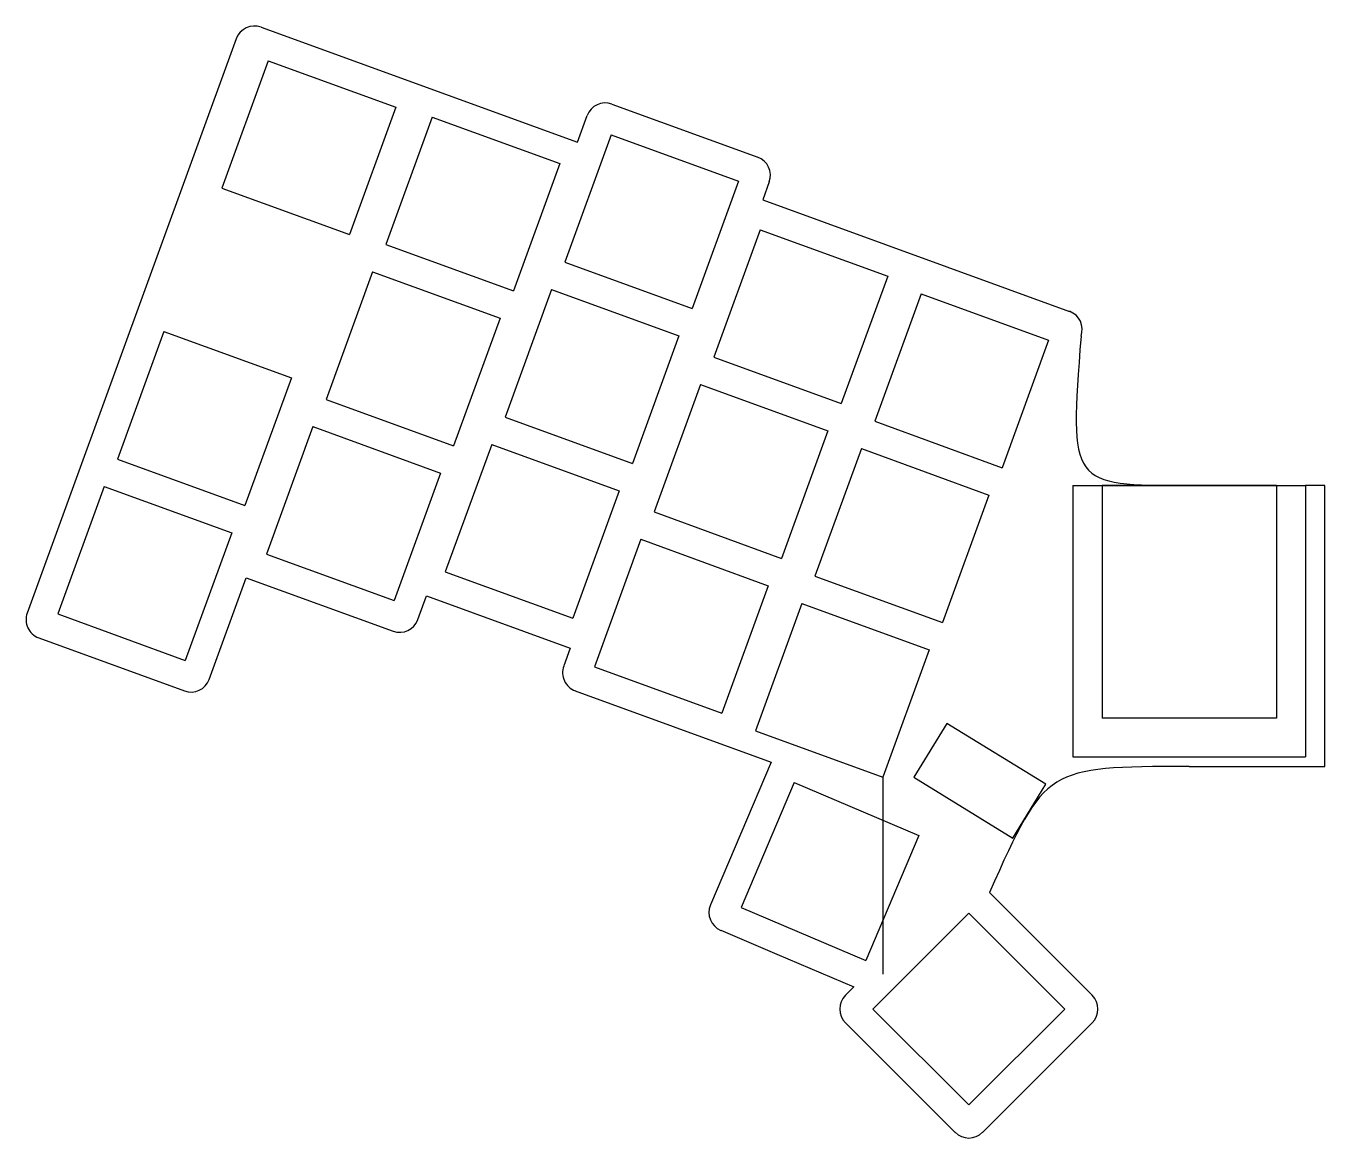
# Model space of a CAD drawing. Extents: x -124 to 10, y -54 to 61.
import ezdxf

# ---------------------------------------------------------------- set-up
doc = ezdxf.new("R2010")
doc.units = 0
doc.header["$MEASUREMENT"] = 0
doc.layers.add('MODELSKETCH_VISIBLE', color=7, linetype='CONTINUOUS')

msp = doc.modelspace()

# ---------------------------------------------------------------- linework, layer by layer
at = {"layer": 'MODELSKETCH_VISIBLE'}
for p, q in [((-100.18, 61.05), (-67.54, 49.17)), ((-102.74, 59.86), (-124.31, 0.59)), ((-99.43, 57.59), (-104.22, 44.43)), ((-99.43, 57.59), (-86.28, 52.8)), ((-86.28, 52.8), (-91.07, 39.65)), ((-63.98, 53.12), (-48.94, 47.64)), ((-82.52, 51.78), (-87.31, 38.62)), ((-82.52, 51.78), (-69.36, 46.99)), ((-67.54, 49.17), (-66.54, 51.92)), ((-64.06, 49.95), (-68.85, 36.8)), ((-64.06, 49.95), (-50.91, 45.17)), ((-69.36, 46.99), (-74.15, 33.83)), ((-104.22, 44.43), (-91.07, 39.65)), ((-50.91, 45.17), (-55.7, 32.01)), ((-47.75, 45.08), (-48.42, 43.24)), ((-48.42, 43.24), (-16.78, 31.72)), ((-48.69, 40.15), (-53.48, 26.99)), ((-48.69, 40.15), (-35.53, 35.36)), ((-87.31, 38.62), (-74.15, 33.83)), ((-68.85, 36.8), (-55.7, 32.01)), ((-88.67, 35.8), (-93.46, 22.64)), ((-88.67, 35.8), (-75.52, 31.01)), ((-35.53, 35.36), (-40.32, 22.2)), ((-70.22, 33.98), (-75.01, 20.82)), ((-70.22, 33.98), (-57.07, 29.19)), ((-32.08, 33.53), (-36.87, 20.38)), ((-32.08, 33.53), (-18.93, 28.75)), ((-75.52, 31.01), (-80.31, 17.86)), ((-110.21, 29.63), (-114.99, 16.48)), ((-110.21, 29.63), (-97.05, 24.85)), ((-57.07, 29.19), (-61.85, 16.04)), ((-18.93, 28.75), (-23.72, 15.59)), ((-53.48, 26.99), (-40.32, 22.2)), ((-97.05, 24.85), (-101.84, 11.69)), ((-54.85, 24.17), (-59.63, 11.02)), ((-54.85, 24.17), (-41.69, 19.38)), ((-93.46, 22.64), (-80.31, 17.86)), ((-75.01, 20.82), (-61.85, 16.04)), ((-36.87, 20.38), (-23.72, 15.59)), ((-94.83, 19.83), (-99.62, 6.67)), ((-94.83, 19.83), (-81.68, 15.04)), ((-41.69, 19.38), (-46.48, 6.23)), ((-76.38, 18), (-81.17, 4.85)), ((-76.38, 18), (-63.22, 13.22)), ((-38.24, 17.56), (-43.03, 4.4)), ((-38.24, 17.56), (-25.08, 12.77)), ((-114.99, 16.48), (-101.84, 11.69)), ((-81.68, 15.04), (-86.46, 1.88)), ((-116.36, 13.66), (-121.15, 0.5)), ((-116.36, 13.66), (-103.21, 8.87)), ((-16.41, 13.75), (7.59, 13.75)), ((-16.41, 13.75), (-16.41, -14.25)), ((4.59, 13.75), (-13.41, 13.75)), ((-13.41, 13.75), (-13.41, -10.25)), ((4.59, 13.75), (4.59, -10.25)), ((7.59, 13.75), (7.59, -14.25)), ((9.59, 13.75), (7.59, 13.75)), ((9.59, -15.25), (9.59, 13.75)), ((-63.22, 13.22), (-68.01, 0.06)), ((-25.08, 12.77), (-29.87, -0.39)), ((-59.63, 11.02), (-46.48, 6.23)), ((-103.21, 8.87), (-108, -4.29)), ((-61, 8.2), (-65.79, -4.96)), ((-61, 8.2), (-47.85, 3.41)), ((-99.62, 6.67), (-86.46, 1.88)), ((-105.52, -6.25), (-101.7, 4.24)), ((-101.7, 4.24), (-86.55, -1.28)), ((-81.17, 4.85), (-68.01, 0.06)), ((-43.03, 4.4), (-29.87, -0.39)), ((-47.85, 3.41), (-52.63, -9.75)), ((-83.99, -0.08), (-83.1, 2.36)), ((-83.1, 2.36), (-68.28, -3.03)), ((-44.4, 1.58), (-49.18, -11.57)), ((-44.4, 1.58), (-31.24, -3.2)), ((-121.15, 0.5), (-108, -4.29)), ((-123.12, -1.97), (-108.08, -7.45)), ((-68.28, -3.03), (-68.95, -4.87)), ((-31.24, -3.2), (-36.03, -16.36)), ((-65.79, -4.96), (-52.63, -9.75)), ((-67.76, -7.44), (-47.55, -14.79)), ((4.59, -10.25), (-13.41, -10.25)), ((-49.18, -11.57), (-36.03, -16.36)), ((-29.44, -10.82), (-32.84, -16.36)), ((-19.21, -17.08), (-29.44, -10.82)), ((-16.41, -14.25), (7.59, -14.25)), ((-47.55, -14.79), (-53.81, -29.53)), ((-4.41, -15.25), (9.59, -15.25)), ((-45.18, -16.9), (-50.65, -29.78)), ((-45.18, -16.9), (-32.3, -22.37)), ((-36.03, -16.36), (-36.03, -36.69)), ((-32.84, -16.36), (-22.6, -22.63)), ((-22.6, -22.63), (-19.21, -17.08)), ((-32.3, -22.37), (-37.77, -35.25)), ((-14.43, -38.85), (-25.03, -28.25)), ((-50.65, -29.78), (-37.77, -35.25)), ((-27.16, -30.37), (-37.05, -40.27)), ((-27.16, -30.37), (-17.26, -40.27)), ((-52.75, -32.15), (-46.95, -34.61)), ((-46.95, -34.61), (-39.01, -37.98)), ((-39.01, -37.98), (-39.88, -38.85)), ((-37.05, -40.27), (-27.16, -50.17)), ((-17.26, -40.27), (-27.16, -50.17)), ((-39.88, -41.68), (-28.57, -53)), ((-25.74, -53), (-14.43, -41.68))]:
    msp.add_line(p, q, dxfattribs=at)
for centre, start, end in [((-100.86, 59.17), 70, 160), ((-64.66, 51.24), 70, 160), ((-49.63, 45.76), 340, 70), ((-17.46, 29.85), 340, 70), ((-122.43, -0.09), 160, 250), ((-85.87, 0.6), 250, 340), ((-67.07, -5.56), 160, 250), ((-107.4, -5.57), 250, 340), ((-51.97, -30.31), 157, 247), ((-38.47, -40.27), 135, 225), ((-15.84, -40.27), 315, 45), ((-27.16, -51.58), 225, 315)]:
    msp.add_arc(centre, 2, start, end, dxfattribs=at)
for points in [[(-15.58, 29.16), (-16.78, 13.75), (-16.78, 13.75), (-4.41, 13.75)], [(-4.41, -15.25), (-19.21, -15.25), (-19.21, -15.25), (-25.03, -28.25)]]:
    msp.add_open_spline(points, degree=3, dxfattribs=at)

doc.saveas('drawing.dxf')
